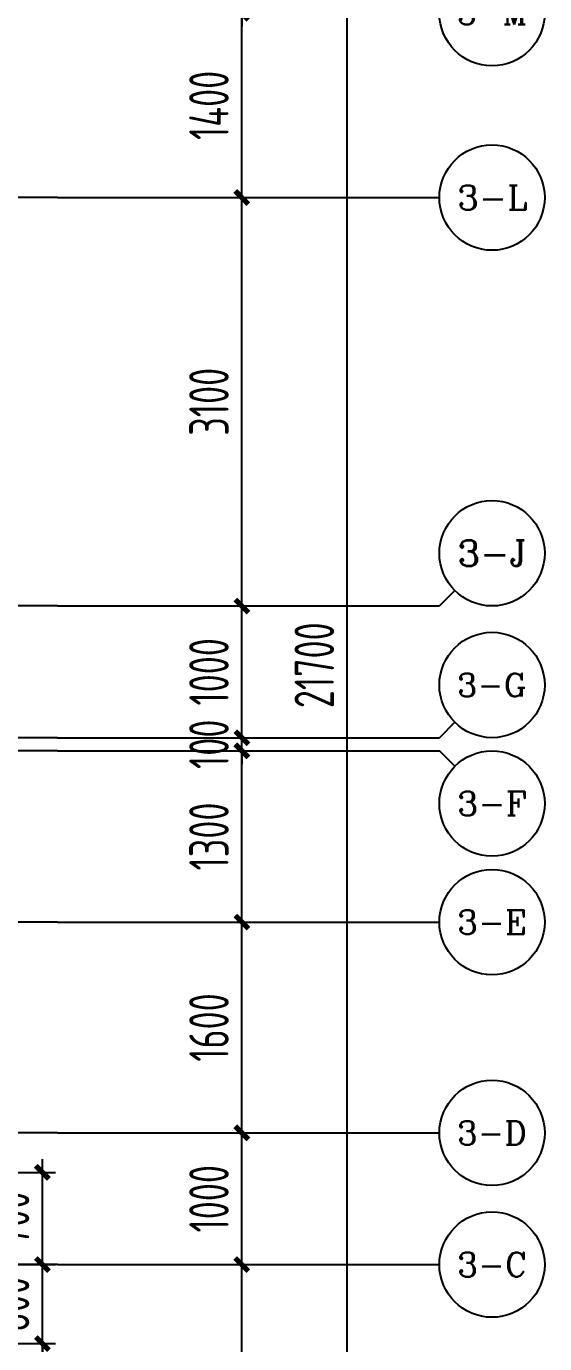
# Model space of a CAD drawing. Header units: millimetres. Extents: x -133666 to 880576, y -269375 to 86941.
# Drawn here: x 213578 to 217515, y 5109 to 15109 of the extents above; entities that cross this region are included whole.
import ezdxf
from ezdxf.enums import TextEntityAlignment as Align

# ---------------------------------------------------------------- set-up
doc = ezdxf.new("R2010")
doc.units = ezdxf.units.MM
doc.header["$LTSCALE"] = 1000
doc.linetypes.add('CENTER', pattern=[50.8, 31.75, -6.35, 6.35, -6.35])
doc.layers.get('0').update_dxf_attribs({"linetype": 'CONTINUOUS'})
doc.layers.get('Defpoints').update_dxf_attribs({"color": 6, "linetype": 'CONTINUOUS'})
for name, color, linetype in [('AXIS', 253, 'CENTER'), ('AXIS_TEXT', 7, 'CONTINUOUS'), ('DIM', 3, 'CONTINUOUS'), ('DIM1', 3, 'CONTINUOUS'), ('填充', 8, 'CONTINUOUS')]:
    doc.layers.add(name, color=color, linetype=linetype)
doc.styles.add('_TCH_AXIS', font='COMPLEX', dxfattribs={"bigfont": 'GBCBIG'})
doc.styles.add('COMPLEX', font='COMPLEX')
doc.styles.add('ZZ', font='tssdeng.shx', dxfattribs={"width": 0.7, "bigfont": 'tssdchn.shx'})
doc.styles.add('zzt', font='tssdeng.shx', dxfattribs={"width": 0.7, "height": 300, "bigfont": 'tssdchn.shx'})
doc.dimstyles.new('DIM_1_100', dxfattribs={"dimtxt": 300, "dimasz": 100, "dimexe": 200, "dimexo": 50, "dimgap": 100, "dimtad": 1, "dimdec": 0, "dimzin": 0, "dimdsep": 46, "dimtxsty": 'zzt', "dimblk": 'ARCHTICK', "dimcen": 0, "dimclrt": 7, "dimadec": 0, "dimazin": 0, "dimtfac": 1, "dimtdec": 0, "dimtix": 1, "dimtmove": 2, "dimatfit": 0, "dimldrblk": 'ARCHTICK', "dimfxl": 0, "dimtolj": 1, "dimarcsym": 0})
doc.dimstyles.new('TSSD_100_100', dxfattribs={"dimtxt": 300, "dimasz": 100, "dimexe": 100, "dimexo": 250, "dimgap": 100, "dimtad": 1, "dimdec": 0, "dimzin": 0, "dimdsep": 46, "dimtxsty": 'ZZ', "dimblk": 'ARCHTICK', "dimcen": 0, "dimdle": 100, "dimclrd": 256, "dimclrt": 7, "dimadec": 0, "dimazin": 0, "dimtfac": 1, "dimtdec": 0, "dimtix": 1, "dimtmove": 2, "dimatfit": 3, "dimfxl": 0, "dimtolj": 1, "dimtzin": 0, "dimarcsym": 0})

# ---------------------------------------------------------------- blocks, each defined once
blk = doc.blocks.new('_ArchTick')
at = {"color": 0, "linetype": 'ByBlock', "const_width": 0.4}
blk.add_lwpolyline([(-0.5, -0.5), (0.5, 0.5)], dxfattribs=at)
blk = doc.blocks.new('*D1109')
at = {"layer": 'Defpoints', "color": 0, "transparency": 16777216}
for p in [(212900, 6409), (213700, 6409), (212900, 5709)]:
    blk.add_point(p, dxfattribs=at)
at = {"layer": 'DIM', "lineweight": -2, "transparency": 16777216}
blk.add_line((213700, 5609), (213700, 6509), dxfattribs=at)
at = {"layer": 'DIM', "color": 0, "lineweight": -2, "transparency": 16777216}
for p, q in [((213150, 6409), (213800, 6409)), ((213150, 5709), (213800, 5709))]:
    blk.add_line(p, q, dxfattribs=at)
at = {"layer": 'DIM', "lineweight": -2, "transparency": 16777216, "xscale": 100, "yscale": 100, "zscale": 100}
for p, rotation in [((213700, 6409), 90), ((213700, 5709), 270)]:
    blk.add_blockref('_ArchTick', p, dxfattribs=dict(at, rotation=rotation))
at = {"layer": 'DIM', "color": 7, "transparency": 16777216, "insert": (213450, 6059), "char_height": 300, "attachment_point": 5, "rotation": 90, "style": 'ZZ'}
blk.add_mtext('\\A1;700', dxfattribs=at)
blk = doc.blocks.new('*D1032')
at = {"layer": 'Defpoints', "color": 0, "transparency": 16777216}
for p in [(212900, 5109), (213700, 5109), (212900, 3109)]:
    blk.add_point(p, dxfattribs=at)
at = {"layer": 'DIM', "lineweight": -2, "transparency": 16777216}
blk.add_line((213700, 3009), (213700, 5209), dxfattribs=at)
at = {"layer": 'DIM', "color": 0, "lineweight": -2, "transparency": 16777216}
for p, q in [((213150, 5109), (213800, 5109)), ((213150, 3109), (213800, 3109))]:
    blk.add_line(p, q, dxfattribs=at)
at = {"layer": 'DIM', "lineweight": -2, "transparency": 16777216, "xscale": 100, "yscale": 100, "zscale": 100}
for p, rotation in [((213700, 5109), 90), ((213700, 3109), 270)]:
    blk.add_blockref('_ArchTick', p, dxfattribs=dict(at, rotation=rotation))
at = {"layer": 'DIM', "color": 7, "transparency": 16777216, "insert": (213450, 4109), "char_height": 300, "attachment_point": 5, "rotation": 90, "style": 'ZZ'}
blk.add_mtext('\\A1;2000', dxfattribs=at)
blk = doc.blocks.new('*D1033')
at = {"layer": 'Defpoints', "color": 0, "transparency": 16777216}
for p in [(212900, 5709), (213700, 5709), (212900, 5109)]:
    blk.add_point(p, dxfattribs=at)
at = {"layer": 'DIM', "lineweight": -2, "transparency": 16777216}
for p, q in [((213700, 5709), (213700, 5809)), ((213700, 5109), (213700, 5709)), ((213700, 5109), (213700, 5009))]:
    blk.add_line(p, q, dxfattribs=at)
at = {"layer": 'DIM', "color": 0, "lineweight": -2, "transparency": 16777216}
for p, q in [((213150, 5709), (213800, 5709)), ((213150, 5109), (213800, 5109))]:
    blk.add_line(p, q, dxfattribs=at)
at = {"layer": 'DIM', "lineweight": -2, "transparency": 16777216, "xscale": 100, "yscale": 100, "zscale": 100}
for p, rotation in [((213700, 5709), 270), ((213700, 5109), 90)]:
    blk.add_blockref('_ArchTick', p, dxfattribs=dict(at, rotation=rotation))
at = {"layer": 'DIM', "color": 7, "transparency": 16777216, "insert": (213450, 5409), "char_height": 300, "attachment_point": 5, "rotation": 90, "style": 'ZZ'}
blk.add_mtext('\\A1;600', dxfattribs=at)
blk = doc.blocks.new('*D874')
at = {"layer": 'Defpoints', "color": 0, "transparency": 16777216}
for p in [(49615, 4700), (51015, 4700), (49615, 0)]:
    blk.add_point(p, dxfattribs=at)
at = {"layer": 'DIM1', "color": 0, "lineweight": -2, "transparency": 16777216}
for p, q in [((49665, 4700), (51215, 4700)), ((51015, 0), (51015, 4700)), ((49665, 0), (51215, 0))]:
    blk.add_line(p, q, dxfattribs=at)
at = {"layer": 'DIM1', "color": 0, "lineweight": -2, "transparency": 16777216, "xscale": 100, "yscale": 100, "zscale": 100}
for p, rotation in [((51015, 4700), 90), ((51015, 0), 270)]:
    blk.add_blockref('_ArchTick', p, dxfattribs=dict(at, rotation=rotation))
at = {"layer": 'DIM1', "color": 7, "transparency": 16777216, "insert": (50765, 2350), "char_height": 300, "attachment_point": 5, "rotation": 90, "style": 'zzt'}
blk.add_mtext('\\A1;4700', dxfattribs=at)
blk = doc.blocks.new('*D875')
at = {"layer": 'Defpoints', "color": 0, "transparency": 16777216}
for p in [(49615, 5700), (51015, 5700), (49615, 4700)]:
    blk.add_point(p, dxfattribs=at)
at = {"layer": 'DIM1', "color": 0, "lineweight": -2, "transparency": 16777216}
for p, q in [((49665, 5700), (51215, 5700)), ((51015, 4700), (51015, 5700)), ((49665, 4700), (51215, 4700))]:
    blk.add_line(p, q, dxfattribs=at)
at = {"layer": 'DIM1', "color": 0, "lineweight": -2, "transparency": 16777216, "xscale": 100, "yscale": 100, "zscale": 100}
for p, rotation in [((51015, 5700), 90), ((51015, 4700), 270)]:
    blk.add_blockref('_ArchTick', p, dxfattribs=dict(at, rotation=rotation))
at = {"layer": 'DIM1', "color": 7, "transparency": 16777216, "insert": (50765, 5200), "char_height": 300, "attachment_point": 5, "rotation": 90, "style": 'zzt'}
blk.add_mtext('\\A1;1000', dxfattribs=at)
blk = doc.blocks.new('*D876')
at = {"layer": 'Defpoints', "color": 0, "transparency": 16777216}
for p in [(49615, 7300), (51015, 7300), (49615, 5700)]:
    blk.add_point(p, dxfattribs=at)
at = {"layer": 'DIM1', "color": 0, "lineweight": -2, "transparency": 16777216}
for p, q in [((49665, 7300), (51215, 7300)), ((51015, 5700), (51015, 7300)), ((49665, 5700), (51215, 5700))]:
    blk.add_line(p, q, dxfattribs=at)
at = {"layer": 'DIM1', "color": 0, "lineweight": -2, "transparency": 16777216, "xscale": 100, "yscale": 100, "zscale": 100}
for p, rotation in [((51015, 7300), 90), ((51015, 5700), 270)]:
    blk.add_blockref('_ArchTick', p, dxfattribs=dict(at, rotation=rotation))
at = {"layer": 'DIM1', "color": 7, "transparency": 16777216, "insert": (50765, 6500), "char_height": 300, "attachment_point": 5, "rotation": 90, "style": 'zzt'}
blk.add_mtext('\\A1;1600', dxfattribs=at)
blk = doc.blocks.new('*D877')
at = {"layer": 'Defpoints', "color": 0, "transparency": 16777216}
for p in [(49615, 8600), (51015, 8600), (49615, 7300)]:
    blk.add_point(p, dxfattribs=at)
at = {"layer": 'DIM1', "color": 0, "lineweight": -2, "transparency": 16777216}
for p, q in [((49665, 8600), (51215, 8600)), ((51015, 7300), (51015, 8600)), ((49665, 7300), (51215, 7300))]:
    blk.add_line(p, q, dxfattribs=at)
at = {"layer": 'DIM1', "color": 0, "lineweight": -2, "transparency": 16777216, "xscale": 100, "yscale": 100, "zscale": 100}
for p, rotation in [((51015, 8600), 90), ((51015, 7300), 270)]:
    blk.add_blockref('_ArchTick', p, dxfattribs=dict(at, rotation=rotation))
at = {"layer": 'DIM1', "color": 7, "transparency": 16777216, "insert": (50765, 7950), "char_height": 300, "attachment_point": 5, "rotation": 90, "style": 'zzt'}
blk.add_mtext('\\A1;1300', dxfattribs=at)
blk = doc.blocks.new('*D878')
at = {"layer": 'Defpoints', "color": 0, "transparency": 16777216}
for p in [(49615, 8700), (51015, 8700), (49615, 8600)]:
    blk.add_point(p, dxfattribs=at)
at = {"layer": 'DIM1', "color": 0, "lineweight": -2, "transparency": 16777216}
for p, q in [((51015, 8700), (51015, 8800)), ((49665, 8700), (51215, 8700)), ((51015, 8600), (51015, 8700)), ((49665, 8600), (51215, 8600)), ((51015, 8600), (51015, 8500))]:
    blk.add_line(p, q, dxfattribs=at)
at = {"layer": 'DIM1', "color": 0, "lineweight": -2, "transparency": 16777216, "xscale": 100, "yscale": 100, "zscale": 100}
for p, rotation in [((51015, 8700), 270), ((51015, 8600), 90)]:
    blk.add_blockref('_ArchTick', p, dxfattribs=dict(at, rotation=rotation))
at = {"layer": 'DIM1', "color": 7, "transparency": 16777216, "insert": (50765, 8650), "char_height": 300, "attachment_point": 5, "rotation": 90, "style": 'zzt'}
blk.add_mtext('\\A1;100', dxfattribs=at)
blk = doc.blocks.new('*D879')
at = {"layer": 'Defpoints', "color": 0, "transparency": 16777216}
for p in [(49615, 9700), (51015, 9700), (49615, 8700)]:
    blk.add_point(p, dxfattribs=at)
at = {"layer": 'DIM1', "color": 0, "lineweight": -2, "transparency": 16777216}
for p, q in [((49665, 9700), (51215, 9700)), ((51015, 8700), (51015, 9700)), ((49665, 8700), (51215, 8700))]:
    blk.add_line(p, q, dxfattribs=at)
at = {"layer": 'DIM1', "color": 0, "lineweight": -2, "transparency": 16777216, "xscale": 100, "yscale": 100, "zscale": 100}
for p, rotation in [((51015, 9700), 90), ((51015, 8700), 270)]:
    blk.add_blockref('_ArchTick', p, dxfattribs=dict(at, rotation=rotation))
at = {"layer": 'DIM1', "color": 7, "transparency": 16777216, "insert": (50765, 9200), "char_height": 300, "attachment_point": 5, "rotation": 90, "style": 'zzt'}
blk.add_mtext('\\A1;1000', dxfattribs=at)
blk = doc.blocks.new('*D880')
at = {"layer": 'Defpoints', "color": 0, "transparency": 16777216}
for p in [(49615, 12800), (51015, 12800), (49615, 9700)]:
    blk.add_point(p, dxfattribs=at)
at = {"layer": 'DIM1', "color": 0, "lineweight": -2, "transparency": 16777216}
for p, q in [((49665, 12800), (51215, 12800)), ((51015, 9700), (51015, 12800)), ((49665, 9700), (51215, 9700))]:
    blk.add_line(p, q, dxfattribs=at)
at = {"layer": 'DIM1', "color": 0, "lineweight": -2, "transparency": 16777216, "xscale": 100, "yscale": 100, "zscale": 100}
for p, rotation in [((51015, 12800), 90), ((51015, 9700), 270)]:
    blk.add_blockref('_ArchTick', p, dxfattribs=dict(at, rotation=rotation))
at = {"layer": 'DIM1', "color": 7, "transparency": 16777216, "insert": (50765, 11250), "char_height": 300, "attachment_point": 5, "rotation": 90, "style": 'zzt'}
blk.add_mtext('\\A1;3100', dxfattribs=at)
blk = doc.blocks.new('*D881')
at = {"layer": 'Defpoints', "color": 0, "transparency": 16777216}
for p in [(49615, 14200), (51015, 14200), (49615, 12800)]:
    blk.add_point(p, dxfattribs=at)
at = {"layer": 'DIM1', "color": 0, "lineweight": -2, "transparency": 16777216}
for p, q in [((49665, 14200), (51215, 14200)), ((51015, 12800), (51015, 14200)), ((49665, 12800), (51215, 12800))]:
    blk.add_line(p, q, dxfattribs=at)
at = {"layer": 'DIM1', "color": 0, "lineweight": -2, "transparency": 16777216, "xscale": 100, "yscale": 100, "zscale": 100}
for p, rotation in [((51015, 14200), 90), ((51015, 12800), 270)]:
    blk.add_blockref('_ArchTick', p, dxfattribs=dict(at, rotation=rotation))
at = {"layer": 'DIM1', "color": 7, "transparency": 16777216, "insert": (50765, 13500), "char_height": 300, "attachment_point": 5, "rotation": 90, "style": 'zzt'}
blk.add_mtext('\\A1;1400', dxfattribs=at)
blk = doc.blocks.new('*D882')
at = {"layer": 'Defpoints', "color": 0, "transparency": 16777216}
for p in [(49615, 14600), (51015, 14600), (49615, 14200)]:
    blk.add_point(p, dxfattribs=at)
at = {"layer": 'DIM1', "color": 0, "lineweight": -2, "transparency": 16777216}
for p, q in [((51015, 14600), (51015, 14700)), ((49665, 14600), (51215, 14600)), ((51015, 14200), (51015, 14600)), ((49665, 14200), (51215, 14200)), ((51015, 14200), (51015, 14100))]:
    blk.add_line(p, q, dxfattribs=at)
at = {"layer": 'DIM1', "color": 0, "lineweight": -2, "transparency": 16777216, "xscale": 100, "yscale": 100, "zscale": 100}
for p, rotation in [((51015, 14600), 270), ((51015, 14200), 90)]:
    blk.add_blockref('_ArchTick', p, dxfattribs=dict(at, rotation=rotation))
at = {"layer": 'DIM1', "color": 7, "transparency": 16777216, "insert": (50765, 14400), "char_height": 300, "attachment_point": 5, "rotation": 90, "style": 'zzt'}
blk.add_mtext('\\A1;400', dxfattribs=at)
blk = doc.blocks.new('*D886')
at = {"layer": 'Defpoints', "color": 0, "transparency": 16777216}
for p in [(49615, 20100), (51815, 20100), (49615, -1600)]:
    blk.add_point(p, dxfattribs=at)
at = {"layer": 'DIM1', "color": 0, "lineweight": -2, "transparency": 16777216}
for p, q in [((49665, 20100), (52015, 20100)), ((51815, -1600), (51815, 20100)), ((49665, -1600), (52015, -1600))]:
    blk.add_line(p, q, dxfattribs=at)
at = {"layer": 'DIM1', "color": 0, "lineweight": -2, "transparency": 16777216, "xscale": 100, "yscale": 100, "zscale": 100}
for p, rotation in [((51815, 20100), 90), ((51815, -1600), 270)]:
    blk.add_blockref('_ArchTick', p, dxfattribs=dict(at, rotation=rotation))
at = {"layer": 'DIM1', "color": 7, "transparency": 16777216, "insert": (51565, 9250), "char_height": 300, "attachment_point": 5, "rotation": 90, "style": 'zzt'}
blk.add_mtext('\\A1;21700', dxfattribs=at)
blk = doc.blocks.new('_AXISO')
blk.add_circle((0, 0), 0.5)
at = {"layer": 'AXIS_TEXT', "style": 'COMPLEX', "width": 1.041667}
blk.add_attdef('A', text='', height=0.56, dxfattribs=at).set_placement((-0.25, -0.28), (0.25, -0.28), align=Align.FIT)
blk = doc.blocks.new('$1783196')
at = {"layer": 'AXIS'}
for p, q in [((54849.9, 18788.3), (27334.9, 18788.3)), ((54849.9, 15688.3), (46034.9, 15688.3)), ((54849.9, 14688.3), (4360, 14688.3)), ((54849.9, 14588.3), (46034.9, 14588.3)), ((54849.9, 13288.3), (39234.9, 13288.3)), ((54849.9, 11688.3), (4360, 11688.3)), ((54849.9, 10688.3), (49634.9, 10688.3))]:
    blk.add_line(p, q, dxfattribs=at)
at = {"layer": 'DIM1'}
for p, q in [((54849.9, 18788.3), (57749.9, 18788.3)), ((57867, 15805.5), (57749.9, 15688.3)), ((54849.9, 15688.3), (57749.9, 15688.3)), ((57867, 14805.5), (57749.9, 14688.3)), ((54849.9, 14688.3), (57749.9, 14688.3)), ((54849.9, 14588.3), (57749.9, 14588.3)), ((57867, 14471.2), (57749.9, 14588.3)), ((54849.9, 13288.3), (57749.9, 13288.3)), ((54849.9, 11688.3), (57749.9, 11688.3)), ((54849.9, 10688.3), (57749.9, 10688.3))]:
    blk.add_line(p, q, dxfattribs=at)
ref = blk.add_blockref('_AXISO', (58149.9, 20188.3), dxfattribs=dict(at, xscale=800, yscale=800, zscale=800))
ref.add_attrib('A', '3-M', dxfattribs={"layer": 'AXIS_TEXT', "height": 169.79, "style": '_TCH_AXIS'}).set_placement((57883.1, 20103.4), (58416.7, 20103.4), align=Align.FIT)
ref = blk.add_blockref('_AXISO', (58149.9, 18788.3), dxfattribs=dict(at, xscale=800, yscale=800, zscale=800))
ref.add_attrib('A', '3-L', dxfattribs={"layer": 'AXIS_TEXT', "height": 185, "style": '_TCH_AXIS'}).set_placement((57885.6, 18695.8), (58414.2, 18695.8), align=Align.FIT)
ref = blk.add_blockref('_AXISO', (58149.9, 16088.3), dxfattribs=dict(at, xscale=800, yscale=800, zscale=800))
ref.add_attrib('A', '3-J', dxfattribs={"layer": 'AXIS_TEXT', "height": 196.63, "style": '_TCH_AXIS'}).set_placement((57887.7, 15990), (58412.1, 15990), align=Align.FIT)
ref = blk.add_blockref('_AXISO', (58149.9, 15088.3), dxfattribs=dict(at, xscale=800, yscale=800, zscale=800))
ref.add_attrib('A', '3-G', dxfattribs={"layer": 'AXIS_TEXT', "height": 177.09, "style": '_TCH_AXIS'}).set_placement((57884.3, 14999.8), (58415.5, 14999.8), align=Align.FIT)
ref = blk.add_blockref('_AXISO', (58149.9, 14188.3), dxfattribs=dict(at, xscale=800, yscale=800, zscale=800))
ref.add_attrib('A', '3-F', dxfattribs={"layer": 'AXIS_TEXT', "height": 182.29, "style": '_TCH_AXIS'}).set_placement((57885.1, 14097.2), (58414.6, 14097.2), align=Align.FIT)
ref = blk.add_blockref('_AXISO', (58149.9, 13288.3), dxfattribs=dict(at, xscale=800, yscale=800, zscale=800))
ref.add_attrib('A', '3-E', dxfattribs={"layer": 'AXIS_TEXT', "height": 182.29, "style": '_TCH_AXIS'}).set_placement((57885.1, 13197.2), (58414.6, 13197.2), align=Align.FIT)
ref = blk.add_blockref('_AXISO', (58149.9, 11688.3), dxfattribs=dict(at, xscale=800, yscale=800, zscale=800))
ref.add_attrib('A', '3-D', dxfattribs={"layer": 'AXIS_TEXT', "height": 179.65, "style": '_TCH_AXIS'}).set_placement((57884.7, 11598.5), (58415.1, 11598.5), align=Align.FIT)
ref = blk.add_blockref('_AXISO', (58149.9, 10688.3), dxfattribs=dict(at, xscale=800, yscale=800, zscale=800))
ref.add_attrib('A', '3-C', dxfattribs={"layer": 'AXIS_TEXT', "height": 185, "style": '_TCH_AXIS'}).set_placement((57885.6, 10595.8), (58414.2, 10595.8), align=Align.FIT)
for p1, p2, distance, picture, middle in [((54849.9, 4388.3), (54849.9, 26088.3), -2200, '*D886', (56799.9, 15238.3)), ((54849.9, 20188.3), (54849.9, 20588.3), -1400, '*D882', (55999.9, 20388.3)), ((54849.9, 18788.3), (54849.9, 20188.3), -1400, '*D881', (55999.9, 19488.3)), ((54849.9, 15688.3), (54849.9, 18788.3), -1400, '*D880', (55999.9, 17238.3)), ((54849.9, 14688.3), (54849.9, 15688.3), -1400, '*D879', (55999.9, 15188.3)), ((54849.9, 14588.3), (54849.9, 14688.3), -1400, '*D878', (55999.9, 14638.3)), ((54849.9, 13288.3), (54849.9, 14588.3), -1400, '*D877', (55999.9, 13938.3)), ((54849.9, 11688.3), (54849.9, 13288.3), -1400, '*D876', (55999.9, 12488.3)), ((54849.9, 10688.3), (54849.9, 11688.3), -1400, '*D875', (55999.9, 11188.3)), ((54849.9, 5988.3), (54849.9, 10688.3), -1400, '*D874', (55999.9, 8338.3))]:
    dim = blk.add_aligned_dim(p1=p1, p2=p2, distance=distance, dimstyle='DIM_1_100', dxfattribs=at)
    dim.commit()
    dim.dimension.update_dxf_attribs({"geometry": picture, "text_midpoint": middle, "insert": (5234.9, 5988.3)})

msp = doc.modelspace()

# ---------------------------------------------------------------- block references
at = {"layer": '填充', "linetype": 'Continuous'}
msp.add_blockref('$1783196', (158965.1, -4979.5), dxfattribs=at)

# ---------------------------------------------------------------- dimensions: what is measured, and where the dimension line sits
at = {"layer": 'DIM'}
for base, p1, p2, picture, middle in [((213700, 6408.8), (212900, 5708.8), (212900, 6408.8), '*D1109', (213450, 6058.8)), ((213700, 5708.8), (212900, 5108.8), (212900, 5708.8), '*D1033', (213450, 5408.8)), ((213700, 5108.8), (212900, 3108.8), (212900, 5108.8), '*D1032', (213450, 4108.8))]:
    dim = msp.add_linear_dim(base=base, p1=p1, p2=p2, angle=90, dimstyle='TSSD_100_100', dxfattribs=at)
    dim.commit()
    dim.dimension.update_dxf_attribs({"geometry": picture, "text_midpoint": middle})

doc.saveas('drawing.dxf')
